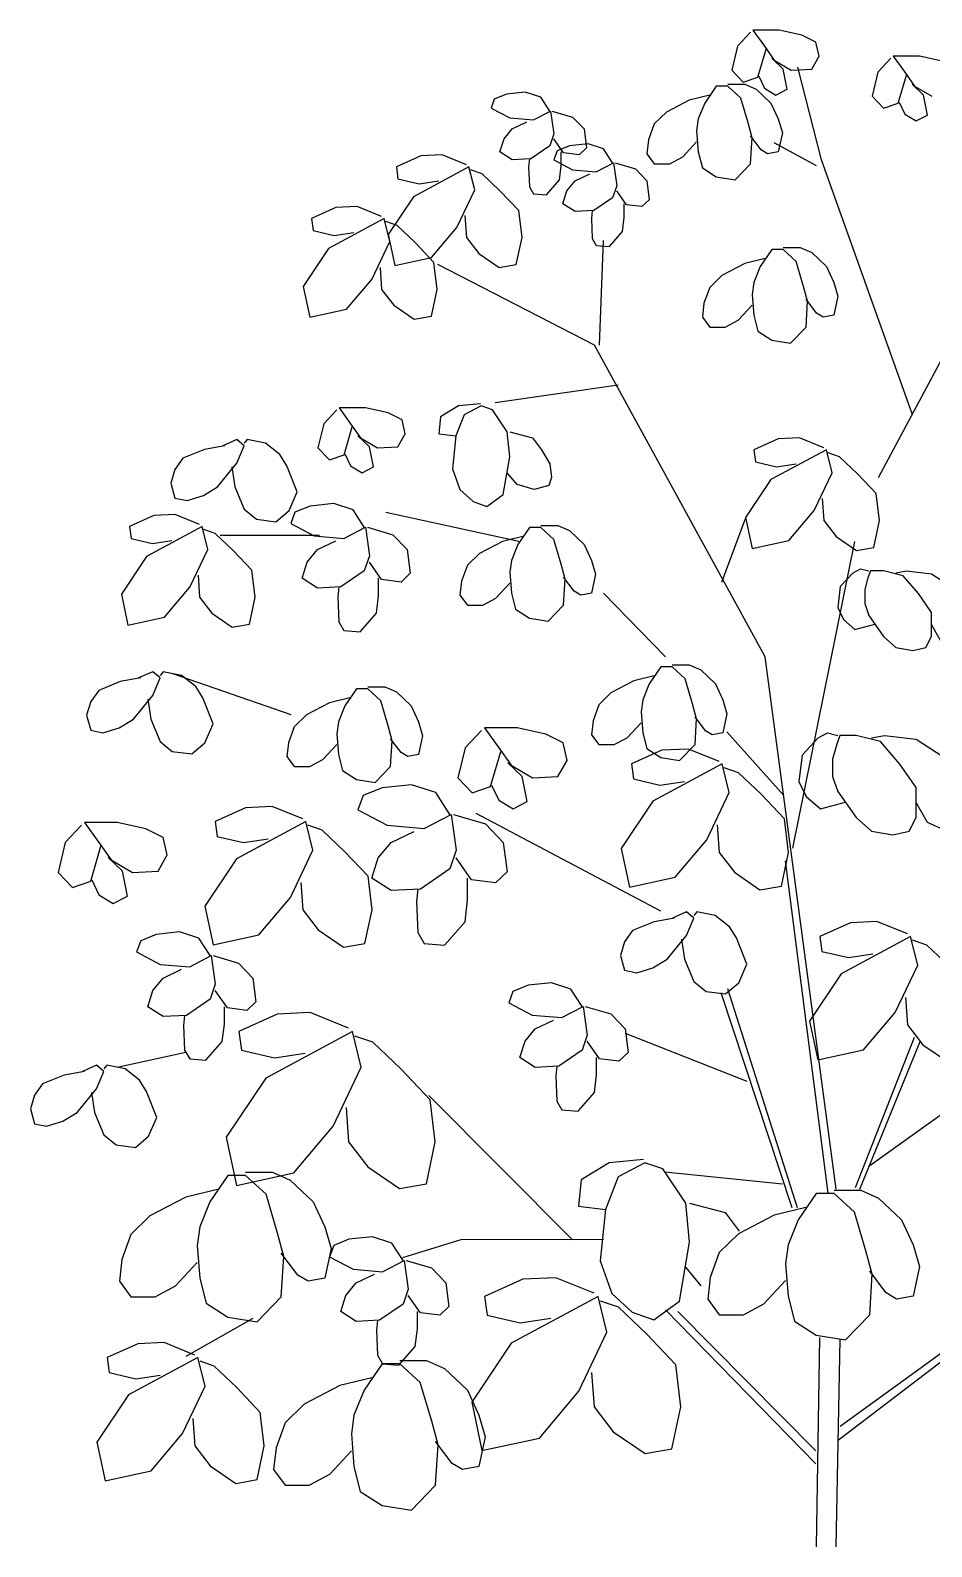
# Model space of a CAD drawing. Header units: millimetres. Extents: x -47 to 2833, y -462 to 688.
# Drawn here: x 355.754 to 357.684, y 128.257 to 131.504 of the extents above; entities that cross this region are included whole.
import ezdxf

# ---------------------------------------------------------------- set-up
doc = ezdxf.new("R2010")
doc.units = ezdxf.units.MM
doc.header["$LTSCALE"] = 0.1
doc.header["$MEASUREMENT"] = 0
doc.layers.add('TREE', color=92, linetype='Continuous')

# ---------------------------------------------------------------- blocks, each defined once
blk = doc.blocks.new('STREE11')
for p, q in [((-0.04929, 0.98422), (-0.05776, 0.97517)), ((-0.0477, 0.98551), (-0.04029, 0.97517)), ((-0.03076, 0.98551), (-0.0477, 0.98551)), ((-0.01594, 0.98228), (-0.03076, 0.98551)), ((-0.05776, 0.97517), (-0.06147, 0.95966)), ((-0.04029, 0.97517), (-0.03394, 0.96612)), ((-0.00694, 0.97776), (-0.01594, 0.98228)), ((-0.00482, 0.96871), (-0.00694, 0.97776)), ((-0.04453, 0.95513), (-0.03923, 0.97323)), ((-0.02812, 0.9603), (-0.03553, 0.96741)), ((-0.03394, 0.96612), (-0.02282, 0.95966)), ((-0.00959, 0.9603), (-0.00482, 0.96871)), ((0.04176, 0.96741), (0.03329, 0.95836)), ((0.04335, 0.96871), (0.05076, 0.95836)), ((0.06029, 0.96871), (0.04335, 0.96871)), ((0.07511, 0.96547), (0.06029, 0.96871)), ((-0.06147, 0.95966), (-0.05406, 0.9519)), ((-0.05406, 0.9519), (-0.04453, 0.95513)), ((-0.044, 0.95578), (-0.04029, 0.94802)), ((-0.02547, 0.94737), (-0.02812, 0.9603)), ((-0.02282, 0.95966), (-0.00959, 0.9603)), ((-0.00324, 0.90148), (-0.01859, 0.9616)), ((0.03329, 0.95836), (0.02958, 0.94285)), ((0.04652, 0.93832), (0.05182, 0.95642)), ((0.05076, 0.95836), (0.05711, 0.94931)), ((-0.1954, 0.94543), (-0.20757, 0.94414)), ((-0.18534, 0.9422), (-0.1954, 0.94543)), ((-0.07152, 0.94931), (-0.07894, 0.93832)), ((-0.06411, 0.94931), (-0.07152, 0.94931)), ((-0.06411, 0.95061), (-0.053, 0.95061)), ((-0.05564, 0.94156), (-0.06411, 0.94931)), ((-0.053, 0.95061), (-0.04559, 0.94737)), ((-0.04559, 0.94737), (-0.03606, 0.93832)), ((-0.04029, 0.94802), (-0.03288, 0.9435)), ((-0.03288, 0.9435), (-0.02547, 0.94737)), ((0.06294, 0.9435), (0.05552, 0.95061)), ((0.05711, 0.94931), (0.06823, 0.94285)), ((-0.21551, 0.94091), (-0.21763, 0.93509)), ((-0.21763, 0.93509), (-0.20545, 0.92863)), ((-0.20757, 0.94414), (-0.21551, 0.94091)), ((-0.17952, 0.93315), (-0.18534, 0.9422)), ((-0.08899, 0.94026), (-0.10382, 0.93251)), ((-0.07576, 0.9435), (-0.08899, 0.94026)), ((-0.07894, 0.93832), (-0.08317, 0.92798)), ((-0.05088, 0.9254), (-0.05564, 0.94156)), ((-0.03606, 0.93832), (-0.03129, 0.92798)), ((0.02958, 0.94285), (0.037, 0.93509)), ((0.037, 0.93509), (0.04652, 0.93832)), ((0.04705, 0.93897), (0.05076, 0.93121)), ((0.06558, 0.93057), (0.06294, 0.9435)), ((-0.20545, 0.92863), (-0.1901, 0.92733)), ((-0.20387, 0.92152), (-0.19434, 0.92604)), ((-0.1901, 0.92733), (-0.17899, 0.93315)), ((-0.17899, 0.93315), (-0.17687, 0.91828)), ((-0.17793, 0.93315), (-0.16469, 0.92927)), ((-0.16469, 0.92927), (-0.15728, 0.92152)), ((-0.10382, 0.93251), (-0.11176, 0.92475)), ((-0.08317, 0.92798), (-0.08423, 0.92022)), ((-0.04823, 0.9157), (-0.05088, 0.9254)), ((-0.03129, 0.92798), (-0.02865, 0.91893)), ((0.05076, 0.93121), (0.05817, 0.92669)), ((0.05817, 0.92669), (0.06558, 0.93057)), ((-0.21181, 0.90665), (-0.20916, 0.91505)), ((-0.20916, 0.91505), (-0.20387, 0.92152)), ((-0.17687, 0.91828), (-0.17952, 0.91053)), ((-0.17052, 0.906), (-0.17687, 0.91505)), ((-0.15728, 0.92152), (-0.15569, 0.90923)), ((-0.11176, 0.92475), (-0.11546, 0.91441)), ((-0.08423, 0.92022), (-0.08317, 0.90665)), ((-0.04241, 0.90794), (-0.04929, 0.91699)), ((-0.04929, 0.89889), (-0.04823, 0.9157)), ((-0.02865, 0.91893), (-0.03129, 0.90665)), ((-0.20387, 0.90148), (-0.21181, 0.90665)), ((-0.17952, 0.91053), (-0.19169, 0.90212)), ((-0.17475, 0.9073), (-0.17687, 0.90148)), ((-0.16681, 0.91053), (-0.17475, 0.9073)), ((-0.1721, 0.8976), (-0.1721, 0.90665)), ((-0.16046, 0.90471), (-0.17052, 0.906)), ((-0.15464, 0.91182), (-0.16681, 0.91053)), ((-0.15569, 0.90923), (-0.16046, 0.90471)), ((-0.14458, 0.90859), (-0.15464, 0.91182)), ((-0.13875, 0.89954), (-0.14458, 0.90859)), ((-0.11546, 0.91441), (-0.11652, 0.90536)), ((-0.11652, 0.90536), (-0.11176, 0.89889)), ((-0.09323, 0.90342), (-0.08423, 0.91311)), ((-0.08317, 0.90665), (-0.08052, 0.89631)), ((-0.03817, 0.90536), (-0.04241, 0.90794)), ((-0.03129, 0.90665), (-0.03817, 0.90536)), ((-0.00641, 0.8976), (-0.03394, 0.91247)), ((-0.26316, 0.90406), (-0.27904, 0.89695)), ((-0.27904, 0.89695), (-0.27798, 0.8892)), ((-0.23192, 0.89695), (-0.26792, 0.87756)), ((-0.24939, 0.90471), (-0.26316, 0.90406)), ((-0.23351, 0.89825), (-0.24939, 0.90471)), ((-0.22822, 0.88208), (-0.23192, 0.89695)), ((-0.19169, 0.90212), (-0.20387, 0.90148)), ((-0.19275, 0.90212), (-0.19328, 0.89695)), ((-0.19328, 0.89695), (-0.19275, 0.88402)), ((-0.17687, 0.90148), (-0.16469, 0.89501)), ((-0.17316, 0.88855), (-0.1721, 0.8976)), ((-0.14934, 0.89372), (-0.13823, 0.89954)), ((-0.13823, 0.89954), (-0.13611, 0.88467)), ((-0.13717, 0.89954), (-0.12393, 0.89566)), ((-0.12393, 0.89566), (-0.11652, 0.8879)), ((-0.11176, 0.89889), (-0.1017, 0.89889)), ((-0.1017, 0.89889), (-0.09323, 0.90342)), ((-0.08052, 0.89631), (-0.07152, 0.89049)), ((-0.05935, 0.88855), (-0.04929, 0.89889)), ((0.05552, 0.73664), (-0.00324, 0.90148)), ((-0.27798, 0.8892), (-0.26421, 0.88596)), ((-0.26421, 0.88596), (-0.25151, 0.8879)), ((-0.22345, 0.89243), (-0.23086, 0.89501)), ((-0.21181, 0.88144), (-0.22345, 0.89243)), ((-0.18163, 0.87885), (-0.17316, 0.88855)), ((-0.1684, 0.88144), (-0.16311, 0.8879)), ((-0.16469, 0.89501), (-0.14934, 0.89372)), ((-0.16311, 0.8879), (-0.15358, 0.89243)), ((-0.11652, 0.8879), (-0.11493, 0.87562)), ((-0.07152, 0.89049), (-0.05935, 0.88855)), ((-0.26792, 0.87756), (-0.28433, 0.85299)), ((-0.23986, 0.85752), (-0.22822, 0.88208)), ((-0.19963, 0.86851), (-0.21181, 0.88144)), ((-0.19275, 0.88402), (-0.1901, 0.8795)), ((-0.1901, 0.8795), (-0.18163, 0.87885)), ((-0.17105, 0.87303), (-0.1684, 0.88144)), ((-0.13875, 0.87691), (-0.15093, 0.86851)), ((-0.13611, 0.88467), (-0.13875, 0.87691)), ((-0.12976, 0.87239), (-0.13611, 0.88144)), ((-0.31821, 0.87045), (-0.33409, 0.86334)), ((-0.30445, 0.8711), (-0.31821, 0.87045)), ((-0.28857, 0.86463), (-0.30445, 0.8711)), ((-0.19751, 0.85106), (-0.19963, 0.86851)), ((-0.16311, 0.86786), (-0.17105, 0.87303)), ((-0.15093, 0.86851), (-0.16311, 0.86786)), ((-0.15199, 0.86851), (-0.15252, 0.86334)), ((-0.13134, 0.86398), (-0.13134, 0.87303)), ((-0.1197, 0.8711), (-0.12976, 0.87239)), ((-0.11493, 0.87562), (-0.1197, 0.8711)), ((-0.33409, 0.86334), (-0.33303, 0.85558)), ((-0.28698, 0.86334), (-0.32297, 0.84394)), ((-0.28327, 0.84847), (-0.28698, 0.86334)), ((-0.27851, 0.85881), (-0.28592, 0.8614)), ((-0.26686, 0.84782), (-0.27851, 0.85881)), ((-0.25627, 0.83813), (-0.23986, 0.85752)), ((-0.23457, 0.86528), (-0.23351, 0.85106)), ((-0.15252, 0.86334), (-0.15199, 0.85041)), ((-0.1324, 0.85493), (-0.13134, 0.86398)), ((-0.33303, 0.85558), (-0.31927, 0.85235)), ((-0.31927, 0.85235), (-0.30656, 0.85429)), ((-0.29492, 0.82391), (-0.28327, 0.84847)), ((-0.28433, 0.85299), (-0.2801, 0.83296)), ((-0.25469, 0.83489), (-0.26686, 0.84782)), ((-0.23351, 0.85106), (-0.22557, 0.84071)), ((-0.20122, 0.8336), (-0.19751, 0.85106)), ((-0.15199, 0.85041), (-0.14934, 0.84588)), ((-0.14722, 0.78124), (-0.14458, 0.84912)), ((-0.14087, 0.84524), (-0.1324, 0.85493)), ((-0.32297, 0.84394), (-0.33939, 0.81938)), ((-0.2801, 0.83296), (-0.25627, 0.83813)), ((-0.22557, 0.84071), (-0.21234, 0.83166)), ((-0.14934, 0.84588), (-0.14087, 0.84524)), ((-0.03976, 0.83748), (-0.053, 0.83425)), ((-0.03553, 0.8433), (-0.04294, 0.83231)), ((-0.02812, 0.8433), (-0.03553, 0.8433)), ((-0.02812, 0.84459), (-0.017, 0.84459)), ((-0.01965, 0.83554), (-0.02812, 0.8433)), ((-0.017, 0.84459), (-0.00959, 0.84136)), ((-0.00959, 0.84136), (-0.00006, 0.83231)), ((-0.28962, 0.83166), (-0.28857, 0.81744)), ((-0.25257, 0.81744), (-0.25469, 0.83489)), ((-0.1504, 0.78124), (-0.25204, 0.8336)), ((-0.21234, 0.83166), (-0.20122, 0.8336)), ((-0.06782, 0.82649), (-0.07576, 0.81873)), ((-0.053, 0.83425), (-0.06782, 0.82649)), ((-0.04294, 0.83231), (-0.04717, 0.82197)), ((-0.01488, 0.81938), (-0.01965, 0.83554)), ((-0.00006, 0.83231), (0.0047, 0.82197)), ((-0.33939, 0.81938), (-0.33515, 0.79934)), ((-0.31133, 0.80451), (-0.29492, 0.82391)), ((-0.28857, 0.81744), (-0.28063, 0.8071)), ((-0.25627, 0.79999), (-0.25257, 0.81744)), ((-0.07576, 0.81873), (-0.07947, 0.80839)), ((-0.04717, 0.82197), (-0.04823, 0.81421)), ((-0.01224, 0.80968), (-0.01488, 0.81938)), ((0.0047, 0.82197), (0.00735, 0.81292)), ((0.03382, 0.69527), (0.10158, 0.82261)), ((-0.28063, 0.8071), (-0.26739, 0.79805)), ((-0.07947, 0.80839), (-0.08052, 0.79934)), ((-0.05723, 0.7974), (-0.04823, 0.8071)), ((-0.04823, 0.81421), (-0.04717, 0.80063)), ((-0.00641, 0.80193), (-0.01329, 0.81098)), ((-0.01329, 0.79288), (-0.01224, 0.80968)), ((0.00735, 0.81292), (0.0047, 0.80063)), ((-0.33515, 0.79934), (-0.31133, 0.80451)), ((-0.26739, 0.79805), (-0.25627, 0.79999)), ((-0.08052, 0.79934), (-0.07576, 0.79288)), ((-0.0657, 0.79288), (-0.05723, 0.7974)), ((-0.04717, 0.80063), (-0.04453, 0.79029)), ((-0.00218, 0.79934), (-0.00641, 0.80193)), ((0.0047, 0.80063), (-0.00218, 0.79934)), ((-0.07576, 0.79288), (-0.0657, 0.79288)), ((-0.04453, 0.79029), (-0.03553, 0.78447)), ((-0.02335, 0.78253), (-0.01329, 0.79288)), ((-0.03976, 0.57891), (-0.1504, 0.78124)), ((-0.03553, 0.78447), (-0.02335, 0.78253)), ((-0.13505, 0.75538), (-0.21498, 0.74375)), ((-0.31768, 0.73922), (-0.32615, 0.73017)), ((-0.31609, 0.74052), (-0.30868, 0.73017)), ((-0.29915, 0.74052), (-0.31609, 0.74052)), ((-0.28433, 0.73728), (-0.29915, 0.74052)), ((-0.23881, 0.74181), (-0.25045, 0.7347)), ((-0.22451, 0.7431), (-0.23881, 0.74181)), ((-0.22398, 0.74181), (-0.2351, 0.73599)), ((-0.21657, 0.73922), (-0.22398, 0.74181)), ((-0.20704, 0.725), (-0.21657, 0.73922)), ((-0.32615, 0.73017), (-0.32986, 0.71466)), ((-0.31292, 0.71013), (-0.30762, 0.72823)), ((-0.30868, 0.73017), (-0.30233, 0.72112)), ((-0.27533, 0.73276), (-0.28433, 0.73728)), ((-0.27321, 0.72371), (-0.27533, 0.73276)), ((-0.25045, 0.7347), (-0.25151, 0.72371)), ((-0.2351, 0.73599), (-0.24039, 0.72242)), ((-0.3824, 0.71999), (-0.39166, 0.71595)), ((-0.37776, 0.71595), (-0.3824, 0.71999)), ((-0.37578, 0.71999), (-0.37776, 0.71757)), ((-0.36387, 0.71757), (-0.37578, 0.71999)), ((-0.29651, 0.7153), (-0.30392, 0.72242)), ((-0.30233, 0.72112), (-0.29121, 0.71466)), ((-0.27798, 0.7153), (-0.27321, 0.72371)), ((-0.25151, 0.72371), (-0.24039, 0.72242)), ((-0.24039, 0.72242), (-0.24251, 0.70108)), ((-0.20545, 0.70884), (-0.20704, 0.725)), ((-0.20545, 0.725), (-0.19063, 0.72112)), ((-0.19063, 0.72112), (-0.18481, 0.71337)), ((-0.03129, 0.72048), (-0.04717, 0.71337)), ((-0.01753, 0.72112), (-0.03129, 0.72048)), ((-0.00165, 0.71466), (-0.01753, 0.72112)), ((-0.40357, 0.71353), (-0.41747, 0.70787)), ((-0.39034, 0.71595), (-0.40357, 0.71353)), ((-0.3824, 0.70464), (-0.37776, 0.71595)), ((-0.3546, 0.71029), (-0.36387, 0.71757)), ((-0.34997, 0.70302), (-0.3546, 0.71029)), ((-0.32986, 0.71466), (-0.32245, 0.7069)), ((-0.32245, 0.7069), (-0.31292, 0.71013)), ((-0.31239, 0.71078), (-0.30868, 0.70302)), ((-0.29386, 0.70238), (-0.29651, 0.7153)), ((-0.29121, 0.71466), (-0.27798, 0.7153)), ((-0.20969, 0.68428), (-0.20545, 0.70884)), ((-0.18481, 0.71337), (-0.17952, 0.70432)), ((-0.04717, 0.71337), (-0.04611, 0.70561)), ((-0.00006, 0.71337), (-0.03606, 0.69397)), ((0.00365, 0.6985), (-0.00006, 0.71337)), ((0.00841, 0.70884), (0.001, 0.71143)), ((0.02006, 0.69785), (0.00841, 0.70884)), ((-0.42276, 0.7006), (-0.42541, 0.69171)), ((-0.41747, 0.70787), (-0.42276, 0.7006)), ((-0.39497, 0.68929), (-0.3824, 0.70464)), ((-0.38571, 0.70221), (-0.38372, 0.68929)), ((-0.34336, 0.68605), (-0.34997, 0.70302)), ((-0.30868, 0.70302), (-0.30127, 0.6985)), ((-0.30127, 0.6985), (-0.29386, 0.70238)), ((-0.24251, 0.70108), (-0.23775, 0.68751)), ((-0.17952, 0.70432), (-0.17846, 0.69527)), ((-0.04611, 0.70561), (-0.03235, 0.70238)), ((-0.03235, 0.70238), (-0.01965, 0.70432)), ((-0.42541, 0.69171), (-0.42276, 0.68201)), ((-0.40423, 0.68363), (-0.39497, 0.68929)), ((-0.38372, 0.68929), (-0.37776, 0.67474)), ((-0.20069, 0.69074), (-0.20704, 0.6985)), ((-0.18957, 0.68751), (-0.20069, 0.69074)), ((-0.18005, 0.69009), (-0.18957, 0.68751)), ((-0.17846, 0.69527), (-0.18005, 0.69009)), ((-0.03606, 0.69397), (-0.05247, 0.66941)), ((-0.008, 0.67393), (0.00365, 0.6985)), ((0.03223, 0.68492), (0.02006, 0.69785)), ((-0.42276, 0.68201), (-0.41482, 0.6804)), ((-0.41482, 0.6804), (-0.40423, 0.68363)), ((-0.34865, 0.67393), (-0.34336, 0.68605)), ((-0.23775, 0.68751), (-0.22928, 0.67975)), ((-0.22928, 0.67975), (-0.22028, 0.67652)), ((-0.22028, 0.67652), (-0.20969, 0.68428)), ((-0.00271, 0.68169), (-0.00165, 0.66747)), ((0.03435, 0.66747), (0.03223, 0.68492)), ((-0.43626, 0.6707), (-0.45214, 0.66359)), ((-0.4225, 0.67135), (-0.43626, 0.6707)), ((-0.40662, 0.66488), (-0.4225, 0.67135)), ((-0.37776, 0.67474), (-0.36982, 0.66828)), ((-0.35725, 0.66666), (-0.34865, 0.67393)), ((-0.34481, 0.6728), (-0.34746, 0.66553)), ((-0.33489, 0.67684), (-0.34481, 0.6728)), ((-0.31967, 0.67846), (-0.33489, 0.67684)), ((-0.30709, 0.67442), (-0.31967, 0.67846)), ((-0.29981, 0.66311), (-0.30709, 0.67442)), ((-0.19963, 0.65389), (-0.28592, 0.67264)), ((-0.05247, 0.66941), (-0.04823, 0.64937)), ((-0.02441, 0.65454), (-0.008, 0.67393)), ((-0.45214, 0.66359), (-0.45108, 0.65583)), ((-0.40503, 0.66359), (-0.44102, 0.6442)), ((-0.40132, 0.64872), (-0.40503, 0.66359)), ((-0.39656, 0.65907), (-0.40397, 0.66165)), ((-0.36982, 0.66828), (-0.35725, 0.66666)), ((-0.34746, 0.66553), (-0.33224, 0.65745)), ((-0.31305, 0.65583), (-0.29915, 0.66311)), ((-0.29915, 0.66311), (-0.29651, 0.64452)), ((-0.29783, 0.66311), (-0.28129, 0.65826)), ((-0.19275, 0.66294), (-0.20016, 0.65195)), ((-0.18534, 0.66294), (-0.19275, 0.66294)), ((-0.18534, 0.66424), (-0.17422, 0.66424)), ((-0.17687, 0.65519), (-0.18534, 0.66294)), ((-0.17422, 0.66424), (-0.16681, 0.661)), ((-0.16681, 0.661), (-0.15728, 0.65195)), ((-0.06782, 0.62739), (-0.05247, 0.66876)), ((-0.00165, 0.66747), (0.00629, 0.65713)), ((0.03064, 0.65001), (0.03435, 0.66747)), ((-0.45108, 0.65583), (-0.43732, 0.6526)), ((-0.43732, 0.6526), (-0.42461, 0.65454)), ((-0.38491, 0.64808), (-0.39656, 0.65907)), ((-0.3288, 0.65777), (-0.39338, 0.65777)), ((-0.33224, 0.65745), (-0.31305, 0.65583)), ((-0.33025, 0.64856), (-0.31834, 0.65422)), ((-0.28129, 0.65826), (-0.27202, 0.64856)), ((-0.21022, 0.65389), (-0.22504, 0.64614)), ((-0.19698, 0.65713), (-0.21022, 0.65389)), ((-0.20016, 0.65195), (-0.2044, 0.64161)), ((-0.1721, 0.63903), (-0.17687, 0.65519)), ((-0.15728, 0.65195), (-0.15252, 0.64161)), ((-0.04823, 0.64937), (-0.02441, 0.65454)), ((-0.02176, 0.45479), (0.01847, 0.65389)), ((0.00629, 0.65713), (0.01953, 0.64808)), ((0.01953, 0.64808), (0.03064, 0.65001)), ((-0.44102, 0.6442), (-0.45743, 0.61963)), ((-0.41297, 0.62416), (-0.40132, 0.64872)), ((-0.37274, 0.63515), (-0.38491, 0.64808)), ((-0.34018, 0.62998), (-0.33687, 0.64048)), ((-0.33687, 0.64048), (-0.33025, 0.64856)), ((-0.29651, 0.64452), (-0.29981, 0.63482)), ((-0.28857, 0.62917), (-0.29651, 0.64048)), ((-0.27202, 0.64856), (-0.27004, 0.63321)), ((-0.22504, 0.64614), (-0.23298, 0.63838)), ((-0.2044, 0.64161), (-0.20545, 0.63385)), ((-0.15252, 0.64161), (-0.14987, 0.63256)), ((-0.40767, 0.63191), (-0.40662, 0.61769)), ((-0.37062, 0.61769), (-0.37274, 0.63515)), ((-0.33025, 0.62351), (-0.34018, 0.62998)), ((-0.29981, 0.63482), (-0.31503, 0.62432)), ((-0.29055, 0.61866), (-0.29055, 0.62998)), ((-0.27004, 0.63321), (-0.27599, 0.62755)), ((-0.23298, 0.63838), (-0.23669, 0.62804)), ((-0.20545, 0.63385), (-0.2044, 0.62028)), ((-0.16946, 0.62933), (-0.1721, 0.63903)), ((-0.16363, 0.62157), (-0.17052, 0.63062)), ((-0.14987, 0.63256), (-0.15252, 0.62028)), ((0.01739, 0.63359), (0.00892, 0.62454)), ((0.01739, 0.63359), (0.02215, 0.63617)), ((0.02215, 0.63617), (0.02744, 0.63488)), ((0.02691, 0.63036), (0.0248, 0.6226)), ((0.0285, 0.63488), (0.02691, 0.63036)), ((0.03697, 0.63488), (0.0285, 0.63488)), ((0.04968, 0.63165), (0.03697, 0.63488)), ((0.04491, 0.63359), (0.05179, 0.63488)), ((0.05973, 0.62001), (0.04968, 0.63165)), ((0.05179, 0.63488), (0.0682, 0.63294)), ((0.0682, 0.63294), (0.08197, 0.62389)), ((-0.42938, 0.60476), (-0.41297, 0.62416)), ((-0.31503, 0.62432), (-0.33025, 0.62351)), ((-0.31636, 0.62432), (-0.31702, 0.61785)), ((-0.27599, 0.62755), (-0.28857, 0.62917)), ((-0.23669, 0.62804), (-0.23775, 0.61899)), ((-0.21445, 0.61705), (-0.20545, 0.62674)), ((-0.2044, 0.62028), (-0.20175, 0.60994)), ((-0.17052, 0.61252), (-0.16946, 0.62933)), ((-0.1594, 0.61899), (-0.16363, 0.62157)), ((-0.15252, 0.62028), (-0.1594, 0.61899)), ((-0.10435, 0.57891), (-0.14458, 0.62028)), ((0.00892, 0.62454), (0.00733, 0.61096)), ((0.0248, 0.6226), (0.0248, 0.61355)), ((0.0682, 0.60773), (0.05973, 0.62001)), ((-0.45743, 0.61963), (-0.4532, 0.59959)), ((-0.40662, 0.61769), (-0.39867, 0.60735)), ((-0.37432, 0.60024), (-0.37062, 0.61769)), ((-0.31702, 0.61785), (-0.31636, 0.60169)), ((-0.29187, 0.60735), (-0.29055, 0.61866)), ((-0.23775, 0.61899), (-0.23298, 0.61252)), ((-0.23298, 0.61252), (-0.22292, 0.61252)), ((-0.22292, 0.61252), (-0.21445, 0.61705)), ((-0.18057, 0.60218), (-0.17052, 0.61252)), ((0.00733, 0.61096), (0.01103, 0.60321)), ((0.0248, 0.61355), (0.02744, 0.60579)), ((-0.4532, 0.59959), (-0.42938, 0.60476)), ((-0.39867, 0.60735), (-0.38544, 0.5983)), ((-0.38544, 0.5983), (-0.37432, 0.60024)), ((-0.31636, 0.60169), (-0.31305, 0.59604)), ((-0.30246, 0.59523), (-0.29187, 0.60735)), ((-0.20175, 0.60994), (-0.19275, 0.60412)), ((-0.19275, 0.60412), (-0.18057, 0.60218)), ((0.01103, 0.60321), (0.01844, 0.59674)), ((0.02744, 0.60579), (0.03697, 0.59222)), ((0.0682, 0.59222), (0.0682, 0.60773)), ((-0.31305, 0.59604), (-0.30246, 0.59523)), ((0.01844, 0.59674), (0.03141, 0.60014)), ((0.03697, 0.59222), (0.04491, 0.58511)), ((0.0645, 0.58511), (0.0682, 0.59222)), ((0.07403, 0.58963), (0.0682, 0.59997)), ((0.04491, 0.58511), (0.05603, 0.58317)), ((0.05603, 0.58317), (0.0645, 0.58511)), ((-0.10752, 0.57244), (-0.11493, 0.56145)), ((-0.10011, 0.57244), (-0.10752, 0.57244)), ((-0.10011, 0.57374), (-0.08899, 0.57374)), ((-0.09164, 0.56469), (-0.10011, 0.57244)), ((-0.08899, 0.57374), (-0.08158, 0.5705)), ((0.00629, 0.23371), (-0.03976, 0.57891)), ((-0.4581, 0.56291), (-0.47199, 0.55725)), ((-0.44486, 0.56533), (-0.4581, 0.56291)), ((-0.43692, 0.56937), (-0.44619, 0.56533)), ((-0.43229, 0.56533), (-0.43692, 0.56937)), ((-0.43692, 0.55402), (-0.43229, 0.56533)), ((-0.4303, 0.56937), (-0.43229, 0.56695)), ((-0.41839, 0.56695), (-0.4303, 0.56937)), ((-0.34733, 0.54141), (-0.42408, 0.56792)), ((-0.40913, 0.55968), (-0.41839, 0.56695)), ((-0.12499, 0.56339), (-0.13981, 0.55564)), ((-0.11176, 0.56663), (-0.12499, 0.56339)), ((-0.11493, 0.56145), (-0.11917, 0.55111)), ((-0.08688, 0.54852), (-0.09164, 0.56469)), ((-0.08158, 0.5705), (-0.07205, 0.56145)), ((-0.07205, 0.56145), (-0.06729, 0.55111)), ((-0.47199, 0.55725), (-0.47729, 0.54998)), ((-0.44949, 0.53867), (-0.43692, 0.55402)), ((-0.44023, 0.5516), (-0.43824, 0.53867)), ((-0.4045, 0.5524), (-0.40913, 0.55968)), ((-0.39788, 0.53543), (-0.4045, 0.5524)), ((-0.30921, 0.5524), (-0.32245, 0.54917)), ((-0.30498, 0.55822), (-0.31239, 0.54723)), ((-0.29757, 0.55822), (-0.30498, 0.55822)), ((-0.29757, 0.55951), (-0.28645, 0.55951)), ((-0.2891, 0.55046), (-0.29757, 0.55822)), ((-0.28645, 0.55951), (-0.27904, 0.55628)), ((-0.27904, 0.55628), (-0.26951, 0.54723)), ((-0.13981, 0.55564), (-0.14775, 0.54788)), ((-0.11917, 0.55111), (-0.12023, 0.54335)), ((-0.06729, 0.55111), (-0.06464, 0.54206)), ((-0.47729, 0.54998), (-0.47993, 0.54109)), ((-0.33727, 0.54141), (-0.34521, 0.53366)), ((-0.32245, 0.54917), (-0.33727, 0.54141)), ((-0.31239, 0.54723), (-0.31662, 0.53689)), ((-0.28433, 0.5343), (-0.2891, 0.55046)), ((-0.26951, 0.54723), (-0.26474, 0.53689)), ((-0.14775, 0.54788), (-0.15146, 0.53754)), ((-0.12023, 0.54335), (-0.11917, 0.52978)), ((-0.08423, 0.53883), (-0.08688, 0.54852)), ((-0.06464, 0.54206), (-0.06729, 0.52978)), ((-0.47993, 0.54109), (-0.47729, 0.53139)), ((-0.47729, 0.53139), (-0.46935, 0.52978)), ((-0.46935, 0.52978), (-0.45876, 0.53301)), ((-0.45876, 0.53301), (-0.44949, 0.53867)), ((-0.43824, 0.53867), (-0.43229, 0.52412)), ((-0.40317, 0.52331), (-0.39788, 0.53543)), ((-0.34521, 0.53366), (-0.34891, 0.52331)), ((-0.31662, 0.53689), (-0.31768, 0.52913)), ((-0.28168, 0.52461), (-0.28433, 0.5343)), ((-0.26474, 0.53689), (-0.2621, 0.52784)), ((-0.20069, 0.53285), (-0.22187, 0.53285)), ((-0.22187, 0.53285), (-0.2126, 0.51992)), ((-0.18216, 0.52881), (-0.20069, 0.53285)), ((-0.15146, 0.53754), (-0.15252, 0.52849)), ((-0.12923, 0.52655), (-0.12023, 0.53624)), ((-0.07841, 0.53107), (-0.08529, 0.54012)), ((-0.08529, 0.52202), (-0.08423, 0.53883)), ((-0.43229, 0.52412), (-0.42435, 0.51766)), ((-0.41178, 0.51604), (-0.40317, 0.52331)), ((-0.34891, 0.52331), (-0.34997, 0.51426)), ((-0.32668, 0.51232), (-0.31768, 0.52202)), ((-0.31768, 0.52913), (-0.31662, 0.51556)), ((-0.27586, 0.51685), (-0.28274, 0.5259)), ((-0.28274, 0.5078), (-0.28168, 0.52461)), ((-0.2621, 0.52784), (-0.26474, 0.51556)), ((-0.22385, 0.53123), (-0.23444, 0.51992)), ((-0.17091, 0.52315), (-0.18216, 0.52881)), ((-0.16827, 0.51184), (-0.17091, 0.52315)), ((-0.15252, 0.52849), (-0.14775, 0.52202)), ((-0.14775, 0.52202), (-0.1377, 0.52202)), ((-0.1377, 0.52202), (-0.12923, 0.52655)), ((-0.11917, 0.52978), (-0.11652, 0.51944)), ((-0.09535, 0.51168), (-0.08529, 0.52202)), ((-0.07417, 0.52849), (-0.07841, 0.53107)), ((-0.06729, 0.52978), (-0.07417, 0.52849)), ((-0.02759, 0.48905), (-0.06464, 0.53042)), ((-0.0053, 0.52644), (-0.01589, 0.51513)), ((-0.0053, 0.52644), (0.00065, 0.52967)), ((0.00065, 0.52967), (0.00727, 0.52805)), ((0.00661, 0.5224), (0.00396, 0.5127)), ((0.0086, 0.52805), (0.00661, 0.5224)), ((0.01918, 0.52805), (0.0086, 0.52805)), ((0.03506, 0.52401), (0.01918, 0.52805)), ((0.02911, 0.52644), (0.03771, 0.52805)), ((0.04764, 0.50947), (0.03506, 0.52401)), ((0.03771, 0.52805), (0.05822, 0.52563)), ((0.05822, 0.52563), (0.07543, 0.51432)), ((-0.42435, 0.51766), (-0.41178, 0.51604)), ((-0.34997, 0.51426), (-0.34521, 0.5078)), ((-0.33515, 0.5078), (-0.32668, 0.51232)), ((-0.31662, 0.51556), (-0.31398, 0.50521)), ((-0.27163, 0.51426), (-0.27586, 0.51685)), ((-0.26474, 0.51556), (-0.27163, 0.51426)), ((-0.23444, 0.51992), (-0.23907, 0.50053)), ((-0.2179, 0.49487), (-0.21128, 0.5175)), ((-0.2126, 0.51992), (-0.20466, 0.50861)), ((-0.17422, 0.50134), (-0.16827, 0.51184)), ((-0.10672, 0.51839), (-0.12657, 0.5095)), ((-0.11652, 0.51944), (-0.10752, 0.51362)), ((-0.10752, 0.51362), (-0.09535, 0.51168)), ((-0.08951, 0.51919), (-0.10672, 0.51839)), ((-0.06966, 0.51111), (-0.08951, 0.51919)), ((-0.01589, 0.51513), (-0.01787, 0.49816)), ((0.00396, 0.5127), (0.00396, 0.50139)), ((-0.34521, 0.5078), (-0.33515, 0.5078)), ((-0.31398, 0.50521), (-0.30498, 0.4994)), ((-0.2928, 0.49746), (-0.28274, 0.5078)), ((-0.19738, 0.50134), (-0.20665, 0.51022)), ((-0.20466, 0.50861), (-0.19076, 0.50053)), ((-0.12657, 0.5095), (-0.12525, 0.4998)), ((-0.06768, 0.5095), (-0.11267, 0.48526)), ((-0.06305, 0.49091), (-0.06768, 0.5095)), ((-0.05709, 0.50384), (-0.06635, 0.50707)), ((-0.04253, 0.49011), (-0.05709, 0.50384)), ((0.05822, 0.49412), (0.04764, 0.50947)), ((-0.30498, 0.4994), (-0.2928, 0.49746)), ((-0.28823, 0.49398), (-0.30064, 0.48893)), ((-0.26921, 0.496), (-0.28823, 0.49398)), ((-0.2535, 0.49095), (-0.26921, 0.496)), ((-0.23907, 0.50053), (-0.22981, 0.49083)), ((-0.22981, 0.49083), (-0.2179, 0.49487)), ((-0.21723, 0.49568), (-0.2126, 0.48598)), ((-0.19407, 0.48517), (-0.19738, 0.50134)), ((-0.19076, 0.50053), (-0.17422, 0.50134)), ((-0.12525, 0.4998), (-0.10804, 0.49576)), ((-0.10804, 0.49576), (-0.09216, 0.49819)), ((-0.01787, 0.49816), (-0.01324, 0.48846)), ((0.00396, 0.50139), (0.00727, 0.49169)), ((0.05822, 0.47472), (0.05822, 0.49412)), ((-0.30064, 0.48893), (-0.30395, 0.47984)), ((-0.2444, 0.47681), (-0.2535, 0.49095)), ((-0.2126, 0.48598), (-0.20334, 0.48033)), ((-0.20334, 0.48033), (-0.19407, 0.48517)), ((-0.11267, 0.48526), (-0.13319, 0.45455)), ((-0.0776, 0.46021), (-0.06305, 0.49091)), ((-0.02731, 0.47394), (-0.04253, 0.49011)), ((-0.01324, 0.48846), (-0.00398, 0.48038)), ((-0.00398, 0.48038), (0.01223, 0.48462)), ((0.00727, 0.49169), (0.01918, 0.47472)), ((0.0655, 0.47149), (0.05822, 0.48442)), ((-0.37679, 0.48107), (-0.39664, 0.47219)), ((-0.35958, 0.48188), (-0.37679, 0.48107)), ((-0.33973, 0.4738), (-0.35958, 0.48188)), ((-0.30395, 0.47984), (-0.28493, 0.46974)), ((-0.26094, 0.46772), (-0.24357, 0.47681)), ((-0.24357, 0.47681), (-0.24026, 0.45358)), ((-0.24192, 0.47681), (-0.22124, 0.47075)), ((-0.10752, 0.41407), (-0.22716, 0.47742)), ((-0.02467, 0.45213), (-0.02731, 0.47394)), ((0.01918, 0.47472), (0.02911, 0.46584)), ((0.05359, 0.46584), (0.05822, 0.47472)), ((-0.48324, 0.46982), (-0.49383, 0.45851)), ((-0.46008, 0.47144), (-0.48126, 0.47144)), ((-0.48126, 0.47144), (-0.47199, 0.45851)), ((-0.44155, 0.4674), (-0.46008, 0.47144)), ((-0.4303, 0.46174), (-0.44155, 0.4674)), ((-0.39664, 0.47219), (-0.39531, 0.46249)), ((-0.39531, 0.46249), (-0.37811, 0.45845)), ((-0.33774, 0.47219), (-0.38274, 0.44795)), ((-0.33311, 0.4536), (-0.33774, 0.47219)), ((-0.32716, 0.46653), (-0.33642, 0.46976)), ((-0.3126, 0.45279), (-0.32716, 0.46653)), ((-0.28493, 0.46974), (-0.26094, 0.46772)), ((-0.28245, 0.45863), (-0.26756, 0.4657)), ((-0.22124, 0.47075), (-0.20966, 0.45863)), ((-0.07099, 0.4699), (-0.06966, 0.45213)), ((0.02911, 0.46584), (0.043, 0.46341)), ((0.043, 0.46341), (0.05359, 0.46584)), ((0.07808, 0.46584), (0.0655, 0.47149)), ((-0.49383, 0.45851), (-0.49846, 0.43912)), ((-0.47729, 0.43346), (-0.47067, 0.45609)), ((-0.47199, 0.45851), (-0.46405, 0.4472)), ((-0.42766, 0.45043), (-0.4303, 0.46174)), ((-0.37811, 0.45845), (-0.36223, 0.46087)), ((-0.34767, 0.4229), (-0.33311, 0.4536)), ((-0.29738, 0.43663), (-0.3126, 0.45279)), ((-0.29072, 0.44853), (-0.28245, 0.45863)), ((-0.24026, 0.45358), (-0.2444, 0.44146)), ((-0.20966, 0.45863), (-0.20718, 0.43944)), ((-0.13319, 0.45455), (-0.12789, 0.4295)), ((-0.09812, 0.43597), (-0.0776, 0.46021)), ((-0.45677, 0.43992), (-0.46604, 0.44881)), ((-0.46405, 0.4472), (-0.45016, 0.43912)), ((-0.43361, 0.43992), (-0.42766, 0.45043)), ((-0.38274, 0.44795), (-0.40325, 0.41724)), ((-0.29485, 0.4354), (-0.29072, 0.44853)), ((-0.23034, 0.43439), (-0.24026, 0.44853)), ((-0.06966, 0.45213), (-0.05974, 0.4392)), ((-0.0293, 0.43031), (-0.02467, 0.45213)), ((0.00099, 0.23109), (-0.02661, 0.44654)), ((-0.49846, 0.43912), (-0.4892, 0.42942)), ((-0.4892, 0.42942), (-0.47729, 0.43346)), ((-0.47662, 0.43427), (-0.47199, 0.42457)), ((-0.45346, 0.42376), (-0.45677, 0.43992)), ((-0.45016, 0.43912), (-0.43361, 0.43992)), ((-0.29473, 0.41482), (-0.29738, 0.43663)), ((-0.28245, 0.42732), (-0.29485, 0.4354)), ((-0.2444, 0.44146), (-0.26342, 0.42833)), ((-0.23282, 0.42126), (-0.23282, 0.4354)), ((-0.21462, 0.43237), (-0.23034, 0.43439)), ((-0.20718, 0.43944), (-0.21462, 0.43237)), ((-0.12789, 0.4295), (-0.09812, 0.43597)), ((-0.05974, 0.4392), (-0.04319, 0.42789)), ((-0.47199, 0.42457), (-0.46273, 0.41892)), ((-0.46273, 0.41892), (-0.45346, 0.42376)), ((-0.34105, 0.43259), (-0.33973, 0.41482)), ((-0.26342, 0.42833), (-0.28245, 0.42732)), ((-0.26508, 0.42833), (-0.2659, 0.42025)), ((-0.04319, 0.42789), (-0.0293, 0.43031)), ((-0.40325, 0.41724), (-0.39796, 0.39219)), ((-0.36818, 0.39865), (-0.34767, 0.4229)), ((-0.33973, 0.41482), (-0.3298, 0.40189)), ((-0.29937, 0.393), (-0.29473, 0.41482)), ((-0.2659, 0.42025), (-0.26508, 0.40005)), ((-0.23447, 0.40712), (-0.23282, 0.42126)), ((-0.09071, 0.41358), (-0.09998, 0.40954)), ((-0.08608, 0.40954), (-0.09071, 0.41358)), ((-0.0841, 0.41358), (-0.08608, 0.41116)), ((-0.07219, 0.41116), (-0.0841, 0.41358)), ((-0.24771, 0.39197), (-0.23447, 0.40712)), ((-0.11189, 0.40712), (-0.12578, 0.40146)), ((-0.09865, 0.40954), (-0.11189, 0.40712)), ((-0.09071, 0.39823), (-0.08608, 0.40954)), ((-0.06292, 0.40389), (-0.07219, 0.41116)), ((-0.05829, 0.39661), (-0.06292, 0.40389)), ((0.0155, 0.40645), (-0.00435, 0.39756)), ((0.03271, 0.40726), (0.0155, 0.40645)), ((0.05256, 0.39918), (0.03271, 0.40726)), ((-0.44486, 0.39484), (-0.44751, 0.38756)), ((-0.43494, 0.39888), (-0.44486, 0.39484)), ((-0.41972, 0.40049), (-0.43494, 0.39888)), ((-0.40714, 0.39645), (-0.41972, 0.40049)), ((-0.39987, 0.38514), (-0.40714, 0.39645)), ((-0.39796, 0.39219), (-0.36818, 0.39865)), ((-0.3298, 0.40189), (-0.31326, 0.39057)), ((-0.26508, 0.40005), (-0.26094, 0.39298)), ((-0.13108, 0.39419), (-0.13373, 0.3853)), ((-0.12578, 0.40146), (-0.13108, 0.39419)), ((-0.10329, 0.38288), (-0.09071, 0.39823)), ((-0.09402, 0.39581), (-0.09204, 0.38288)), ((-0.05167, 0.37964), (-0.05829, 0.39661)), ((-0.00435, 0.39756), (-0.00303, 0.38787)), ((0.05454, 0.39756), (0.00955, 0.37332)), ((0.05917, 0.37898), (0.05454, 0.39756)), ((0.06513, 0.39191), (0.05587, 0.39514)), ((-0.44751, 0.38756), (-0.43229, 0.37948)), ((-0.4131, 0.37787), (-0.3992, 0.38514)), ((-0.3992, 0.38514), (-0.39656, 0.36655)), ((-0.39788, 0.38514), (-0.38134, 0.38029)), ((-0.31326, 0.39057), (-0.29937, 0.393)), ((-0.26094, 0.39298), (-0.24771, 0.39197)), ((-0.13373, 0.3853), (-0.13108, 0.3756)), ((-0.00303, 0.38787), (0.01418, 0.38383)), ((0.01418, 0.38383), (0.03006, 0.38625)), ((0.07969, 0.37817), (0.06513, 0.39191)), ((-0.43229, 0.37948), (-0.4131, 0.37787)), ((-0.4303, 0.37059), (-0.41839, 0.37625)), ((-0.38134, 0.38029), (-0.37207, 0.37059)), ((-0.13108, 0.3756), (-0.12314, 0.37399)), ((-0.12314, 0.37399), (-0.11255, 0.37722)), ((-0.11255, 0.37722), (-0.10329, 0.38288)), ((-0.09204, 0.38288), (-0.08608, 0.36833)), ((-0.05697, 0.36752), (-0.05167, 0.37964)), ((0.04462, 0.34827), (0.05917, 0.37898)), ((-0.43692, 0.36251), (-0.4303, 0.37059)), ((-0.39656, 0.36655), (-0.39987, 0.35686)), ((-0.37207, 0.37059), (-0.37009, 0.35524)), ((-0.19354, 0.36591), (-0.20347, 0.36187)), ((-0.17832, 0.36752), (-0.19354, 0.36591)), ((-0.16575, 0.36348), (-0.17832, 0.36752)), ((-0.08608, 0.36833), (-0.07814, 0.36187)), ((-0.06557, 0.36025), (-0.05697, 0.36752)), ((0.00955, 0.37332), (-0.01097, 0.34262)), ((-0.44023, 0.35201), (-0.43692, 0.36251)), ((-0.39987, 0.35686), (-0.41509, 0.34635)), ((-0.38862, 0.3512), (-0.39656, 0.36251)), ((-0.37009, 0.35524), (-0.37604, 0.34959)), ((-0.20347, 0.36187), (-0.20612, 0.3546)), ((-0.20612, 0.3546), (-0.1909, 0.34651)), ((-0.15847, 0.35217), (-0.16575, 0.36348)), ((-0.07814, 0.36187), (-0.06557, 0.36025)), ((-0.02229, 0.22143), (-0.06835, 0.36106)), ((-0.01873, 0.22146), (-0.06407, 0.36349)), ((0.05123, 0.35797), (0.05256, 0.34019)), ((-0.4303, 0.34555), (-0.44023, 0.35201)), ((-0.41509, 0.34635), (-0.4303, 0.34555)), ((-0.41641, 0.34635), (-0.41707, 0.33989)), ((-0.3906, 0.3407), (-0.3906, 0.35201)), ((-0.37604, 0.34959), (-0.38862, 0.3512)), ((-0.35636, 0.34712), (-0.38117, 0.33601)), ((-0.33485, 0.34813), (-0.35636, 0.34712)), ((-0.31004, 0.33803), (-0.33485, 0.34813)), ((-0.1909, 0.34651), (-0.17171, 0.3449)), ((-0.17171, 0.3449), (-0.15781, 0.35217)), ((-0.15781, 0.35217), (-0.15516, 0.33359)), ((-0.15649, 0.35217), (-0.13995, 0.34732)), ((-0.13995, 0.34732), (-0.13068, 0.33763)), ((0.0241, 0.32403), (0.04462, 0.34827)), ((-0.41707, 0.33989), (-0.41641, 0.32373)), ((-0.39193, 0.32938), (-0.3906, 0.3407)), ((-0.38117, 0.33601), (-0.37952, 0.32389)), ((-0.30756, 0.33601), (-0.3638, 0.30571)), ((-0.30177, 0.31278), (-0.30756, 0.33601)), ((-0.19553, 0.32955), (-0.18891, 0.33763)), ((-0.18891, 0.33763), (-0.177, 0.34328)), ((-0.13068, 0.33763), (-0.1287, 0.32227)), ((-0.05141, 0.30353), (-0.13028, 0.33456)), ((-0.01097, 0.34262), (-0.00567, 0.31757)), ((0.05256, 0.34019), (0.06248, 0.32726)), ((-0.40251, 0.31726), (-0.39193, 0.32938)), ((-0.29432, 0.32894), (-0.3059, 0.33298)), ((-0.27613, 0.31177), (-0.29432, 0.32894)), ((-0.19884, 0.31904), (-0.19553, 0.32955)), ((-0.15516, 0.33359), (-0.15847, 0.32389)), ((-0.14722, 0.31823), (-0.15516, 0.32955)), ((0.01873, 0.2347), (0.05717, 0.3322)), ((0.02164, 0.23371), (0.06075, 0.32952)), ((0.06248, 0.32726), (0.07903, 0.31595)), ((-0.41561, 0.32227), (-0.46008, 0.31258)), ((-0.41641, 0.32373), (-0.4131, 0.31807)), ((-0.4131, 0.31807), (-0.40251, 0.31726)), ((-0.37952, 0.32389), (-0.35801, 0.31884)), ((-0.35801, 0.31884), (-0.33816, 0.32187)), ((-0.18891, 0.31258), (-0.19884, 0.31904)), ((-0.15847, 0.32389), (-0.17369, 0.31338)), ((-0.14921, 0.30773), (-0.14921, 0.31904)), ((-0.13465, 0.31662), (-0.14722, 0.31823)), ((-0.1287, 0.32227), (-0.13465, 0.31662)), ((-0.00567, 0.31757), (0.0241, 0.32403)), ((-0.49462, 0.30757), (-0.50852, 0.30191)), ((-0.48139, 0.30999), (-0.49462, 0.30757)), ((-0.47345, 0.31403), (-0.48271, 0.30999)), ((-0.46882, 0.30999), (-0.47345, 0.31403)), ((-0.47345, 0.29868), (-0.46882, 0.30999)), ((-0.46683, 0.31403), (-0.46882, 0.31161)), ((-0.45492, 0.31161), (-0.46683, 0.31403)), ((-0.44566, 0.30433), (-0.45492, 0.31161)), ((-0.3638, 0.30571), (-0.38944, 0.26733)), ((-0.31996, 0.2744), (-0.30177, 0.31278)), ((-0.2571, 0.29157), (-0.27613, 0.31177)), ((-0.17369, 0.31338), (-0.18891, 0.31258)), ((-0.17502, 0.31338), (-0.17568, 0.30692)), ((-0.17568, 0.30692), (-0.17502, 0.29076)), ((-0.15053, 0.29642), (-0.14921, 0.30773)), ((0.02747, 0.24858), (0.11693, 0.31258)), ((-0.50852, 0.30191), (-0.51381, 0.29464)), ((-0.48602, 0.28333), (-0.47345, 0.29868)), ((-0.47676, 0.29625), (-0.47477, 0.28333)), ((-0.44102, 0.29706), (-0.44566, 0.30433)), ((-0.43441, 0.28009), (-0.44102, 0.29706)), ((-0.16112, 0.2843), (-0.15053, 0.29642)), ((-0.51381, 0.29464), (-0.51646, 0.28575)), ((-0.51646, 0.28575), (-0.51381, 0.27605)), ((-0.31169, 0.28652), (-0.31004, 0.2643)), ((-0.16469, 0.20074), (-0.25786, 0.29448)), ((-0.25379, 0.2643), (-0.2571, 0.29157)), ((-0.17502, 0.29076), (-0.17171, 0.2851)), ((-0.51381, 0.27605), (-0.50587, 0.27444)), ((-0.50587, 0.27444), (-0.49528, 0.27767)), ((-0.49528, 0.27767), (-0.48602, 0.28333)), ((-0.47477, 0.28333), (-0.46882, 0.26878)), ((-0.4397, 0.26797), (-0.43441, 0.28009)), ((-0.17171, 0.2851), (-0.16112, 0.2843)), ((-0.46882, 0.26878), (-0.46088, 0.26232)), ((-0.4483, 0.2607), (-0.4397, 0.26797)), ((-0.38944, 0.26733), (-0.38283, 0.23601)), ((-0.34561, 0.2441), (-0.31996, 0.2744)), ((-0.46088, 0.26232), (-0.4483, 0.2607)), ((-0.31004, 0.2643), (-0.29763, 0.24814)), ((-0.25958, 0.23703), (-0.25379, 0.2643)), ((-0.29763, 0.24814), (-0.27695, 0.23399)), ((-0.14094, 0.25076), (-0.15914, 0.23965)), ((-0.11861, 0.25278), (-0.14094, 0.25076)), ((-0.11778, 0.25076), (-0.13515, 0.24167)), ((-0.1062, 0.24672), (-0.11778, 0.25076)), ((-0.09131, 0.2245), (-0.1062, 0.24672)), ((-0.38838, 0.24252), (-0.39996, 0.22535)), ((-0.37681, 0.24252), (-0.38838, 0.24252)), ((-0.38283, 0.23601), (-0.34561, 0.2441)), ((-0.37681, 0.24454), (-0.35944, 0.24454)), ((-0.36357, 0.2304), (-0.37681, 0.24252)), ((-0.35944, 0.24454), (-0.34786, 0.23949)), ((-0.34786, 0.23949), (-0.33297, 0.22535)), ((-0.27695, 0.23399), (-0.25958, 0.23703)), ((-0.15914, 0.23965), (-0.16079, 0.22248)), ((-0.13515, 0.24167), (-0.14342, 0.22046)), ((-0.02865, 0.23694), (-0.10487, 0.2447)), ((-0.41568, 0.22838), (-0.43884, 0.21626)), ((-0.395, 0.23343), (-0.41568, 0.22838)), ((-0.35613, 0.20515), (-0.36357, 0.2304)), ((-0.00671, 0.23088), (-0.01829, 0.21371)), ((0.00487, 0.23088), (-0.00671, 0.23088)), ((0.00487, 0.2329), (0.02224, 0.2329)), ((0.0181, 0.21876), (0.00487, 0.23088)), ((0.02224, 0.2329), (0.03382, 0.22785)), ((0.03382, 0.22785), (0.04871, 0.21371)), ((-0.39996, 0.22535), (-0.40658, 0.20919)), ((-0.33297, 0.22535), (-0.32552, 0.20919)), ((-0.16079, 0.22248), (-0.14342, 0.22046)), ((-0.14342, 0.22046), (-0.14673, 0.18713)), ((-0.08883, 0.19925), (-0.09131, 0.2245)), ((-0.08883, 0.2245), (-0.06567, 0.21844)), ((-0.06567, 0.21844), (-0.05657, 0.20632)), ((-0.03401, 0.21674), (-0.05717, 0.20462)), ((-0.01333, 0.22179), (-0.03401, 0.21674)), ((0.02555, 0.19351), (0.0181, 0.21876)), ((-0.43884, 0.21626), (-0.45125, 0.20414)), ((-0.40658, 0.20919), (-0.40824, 0.19707)), ((-0.32552, 0.20919), (-0.32139, 0.19505)), ((-0.01829, 0.21371), (-0.02491, 0.19755)), ((0.04871, 0.21371), (0.05615, 0.19755)), ((-0.45125, 0.20414), (-0.45704, 0.18798)), ((-0.40824, 0.19707), (-0.40658, 0.17586)), ((-0.35199, 0.19), (-0.35613, 0.20515)), ((-0.31967, 0.19703), (-0.32232, 0.18976)), ((-0.30975, 0.20107), (-0.31967, 0.19703)), ((-0.29453, 0.20269), (-0.30975, 0.20107)), ((-0.28196, 0.19865), (-0.29453, 0.20269)), ((-0.27468, 0.18734), (-0.28196, 0.19865)), ((-0.23655, 0.201), (-0.275, 0.18897)), ((-0.14458, 0.20074), (-0.23655, 0.201)), ((-0.09545, 0.16087), (-0.08883, 0.19925)), ((-0.05717, 0.20462), (-0.06957, 0.1925)), ((-0.02491, 0.19755), (-0.02656, 0.18543)), ((0.05615, 0.19755), (0.06029, 0.18341)), ((-0.45704, 0.18798), (-0.45869, 0.17384)), ((-0.34289, 0.17788), (-0.35365, 0.19202)), ((-0.35365, 0.16374), (-0.35199, 0.19)), ((-0.32139, 0.19505), (-0.32552, 0.17586)), ((-0.32232, 0.18976), (-0.3071, 0.18168)), ((-0.28791, 0.18006), (-0.27402, 0.18734)), ((-0.27402, 0.18734), (-0.27137, 0.16875)), ((-0.27269, 0.18734), (-0.25615, 0.18249)), ((-0.14673, 0.18713), (-0.13928, 0.16592)), ((-0.06957, 0.1925), (-0.07536, 0.17634)), ((0.02968, 0.17836), (0.02555, 0.19351)), ((-0.4223, 0.17081), (-0.40824, 0.18596)), ((-0.33628, 0.17384), (-0.34289, 0.17788)), ((-0.3071, 0.18168), (-0.28791, 0.18006)), ((-0.30512, 0.17279), (-0.29321, 0.17845)), ((-0.25615, 0.18249), (-0.24689, 0.17279)), ((-0.08138, 0.17097), (-0.09131, 0.18309)), ((-0.02656, 0.18543), (-0.02491, 0.16422)), ((0.03878, 0.16624), (0.02803, 0.18038)), ((0.02803, 0.1521), (0.02968, 0.17836)), ((0.06029, 0.18341), (0.05615, 0.16422)), ((-0.45869, 0.17384), (-0.45125, 0.16374)), ((-0.43553, 0.16374), (-0.4223, 0.17081)), ((-0.40658, 0.17586), (-0.40245, 0.1597)), ((-0.32552, 0.17586), (-0.33628, 0.17384)), ((-0.31173, 0.16471), (-0.30512, 0.17279)), ((-0.27137, 0.16875), (-0.27468, 0.15905)), ((-0.24689, 0.17279), (-0.2449, 0.15744)), ((-0.19702, 0.17517), (-0.22183, 0.16406)), ((-0.17551, 0.17618), (-0.19702, 0.17517)), ((-0.1507, 0.16608), (-0.17551, 0.17618)), ((-0.07536, 0.17634), (-0.07702, 0.1622)), ((-0.04062, 0.15917), (-0.02656, 0.17432)), ((-0.45125, 0.16374), (-0.43553, 0.16374)), ((-0.40245, 0.1597), (-0.38838, 0.15061)), ((-0.36936, 0.14757), (-0.35365, 0.16374)), ((-0.31504, 0.15421), (-0.31173, 0.16471)), ((-0.27468, 0.15905), (-0.2899, 0.14855)), ((-0.26343, 0.1534), (-0.27137, 0.16471)), ((-0.2449, 0.15744), (-0.25086, 0.15178)), ((-0.22183, 0.16406), (-0.22018, 0.15194)), ((-0.14822, 0.16406), (-0.20446, 0.13376)), ((-0.14243, 0.14083), (-0.14822, 0.16406)), ((-0.13498, 0.15699), (-0.14656, 0.16103)), ((-0.13928, 0.16592), (-0.12605, 0.1538)), ((-0.11199, 0.14875), (-0.09545, 0.16087)), ((-0.07702, 0.1622), (-0.06957, 0.1521)), ((-0.05386, 0.1521), (-0.04062, 0.15917)), ((-0.02491, 0.16422), (-0.02077, 0.14806)), ((0.00789, 0.07101), (0.12616, 0.16128)), ((0.00894, 0.07986), (0.12275, 0.1626)), ((0.0454, 0.1622), (0.03878, 0.16624)), ((0.05615, 0.16422), (0.0454, 0.1622)), ((-0.37221, 0.14968), (-0.41561, 0.12511)), ((-0.38838, 0.15061), (-0.36936, 0.14757)), ((-0.30512, 0.14774), (-0.31504, 0.15421)), ((-0.2899, 0.14855), (-0.30512, 0.14774)), ((-0.29122, 0.14855), (-0.29188, 0.14209)), ((-0.26541, 0.14289), (-0.26541, 0.15421)), ((-0.25086, 0.15178), (-0.26343, 0.1534)), ((-0.22018, 0.15194), (-0.19867, 0.14689)), ((-0.19867, 0.14689), (-0.17882, 0.14992)), ((-0.11679, 0.13982), (-0.13498, 0.15699)), ((-0.12605, 0.1538), (-0.11199, 0.14875)), ((-0.0069, 0.05537), (-0.10448, 0.15527)), ((-0.0069, 0.06379), (-0.0964, 0.1542)), ((-0.06957, 0.1521), (-0.05386, 0.1521)), ((-0.02077, 0.14806), (-0.00671, 0.13897)), ((0.01231, 0.13594), (0.02803, 0.1521)), ((-0.29188, 0.14209), (-0.29122, 0.12592)), ((-0.26674, 0.13158), (-0.26541, 0.14289)), ((-0.16062, 0.10245), (-0.14243, 0.14083)), ((-0.09776, 0.11962), (-0.11679, 0.13982)), ((-0.00671, 0.13897), (0.01231, 0.13594)), ((-0.44677, 0.13323), (-0.46662, 0.12434)), ((-0.42956, 0.13404), (-0.44677, 0.13323)), ((-0.40971, 0.12596), (-0.42956, 0.13404)), ((-0.27732, 0.11946), (-0.26674, 0.13158)), ((-0.20446, 0.13376), (-0.2301, 0.09538)), ((-0.00641, 0.00164), (-0.00429, 0.13739)), ((0.00629, 0.00164), (0.00894, 0.1361)), ((-0.46662, 0.12434), (-0.46529, 0.11465)), ((-0.40773, 0.12434), (-0.45272, 0.1001)), ((-0.40309, 0.10576), (-0.40773, 0.12434)), ((-0.39714, 0.11869), (-0.4064, 0.12192)), ((-0.38258, 0.10495), (-0.39714, 0.11869)), ((-0.28833, 0.12034), (-0.29991, 0.10317)), ((-0.29122, 0.12592), (-0.28791, 0.12027)), ((-0.27675, 0.12034), (-0.28833, 0.12034)), ((-0.28791, 0.12027), (-0.27732, 0.11946)), ((-0.27675, 0.12236), (-0.25938, 0.12236)), ((-0.26352, 0.10822), (-0.27675, 0.12034)), ((-0.25938, 0.12236), (-0.2478, 0.11731)), ((-0.09445, 0.09235), (-0.09776, 0.11962)), ((-0.46529, 0.11465), (-0.44809, 0.11061)), ((-0.44809, 0.11061), (-0.43221, 0.11303)), ((-0.29495, 0.11125), (-0.31563, 0.1062)), ((-0.2478, 0.11731), (-0.23292, 0.10317)), ((-0.15235, 0.11457), (-0.1507, 0.09235)), ((-0.45272, 0.1001), (-0.47324, 0.0694)), ((-0.41765, 0.07505), (-0.40309, 0.10576)), ((-0.36736, 0.08879), (-0.38258, 0.10495)), ((-0.31563, 0.1062), (-0.33879, 0.09408)), ((-0.29991, 0.10317), (-0.30653, 0.08701)), ((-0.25608, 0.08297), (-0.26352, 0.10822)), ((-0.23292, 0.10317), (-0.22547, 0.08701)), ((-0.18627, 0.07214), (-0.16062, 0.10245)), ((-0.36471, 0.06697), (-0.36736, 0.08879)), ((-0.33879, 0.09408), (-0.3512, 0.08196)), ((-0.2301, 0.09538), (-0.22349, 0.06406)), ((-0.1507, 0.09235), (-0.13829, 0.07618)), ((-0.10024, 0.06507), (-0.09445, 0.09235)), ((-0.41103, 0.08475), (-0.40971, 0.06697)), ((-0.3512, 0.08196), (-0.35699, 0.0658)), ((-0.30653, 0.08701), (-0.30819, 0.07489)), ((-0.25194, 0.06782), (-0.25608, 0.08297)), ((-0.22547, 0.08701), (-0.22134, 0.07287)), ((-0.47324, 0.0694), (-0.46794, 0.04435)), ((-0.43816, 0.05081), (-0.41765, 0.07505)), ((-0.30819, 0.07489), (-0.30653, 0.05368)), ((-0.24284, 0.0557), (-0.25359, 0.06984)), ((-0.22134, 0.07287), (-0.22547, 0.05368)), ((-0.22349, 0.06406), (-0.18627, 0.07214)), ((-0.13829, 0.07618), (-0.11761, 0.06204)), ((-0.40971, 0.06697), (-0.39979, 0.05404)), ((-0.36935, 0.04516), (-0.36471, 0.06697)), ((-0.35699, 0.0658), (-0.35864, 0.05166)), ((-0.32225, 0.04863), (-0.30819, 0.06378)), ((-0.25359, 0.04156), (-0.25194, 0.06782)), ((-0.11761, 0.06204), (-0.10024, 0.06507)), ((-0.46794, 0.04435), (-0.43816, 0.05081)), ((-0.39979, 0.05404), (-0.38324, 0.04273)), ((-0.35864, 0.05166), (-0.3512, 0.04156)), ((-0.30653, 0.05368), (-0.3024, 0.03752)), ((-0.23622, 0.05166), (-0.24284, 0.0557)), ((-0.22547, 0.05368), (-0.23622, 0.05166)), ((-0.38324, 0.04273), (-0.36935, 0.04516)), ((-0.3512, 0.04156), (-0.33548, 0.04156)), ((-0.33548, 0.04156), (-0.32225, 0.04863)), ((-0.26931, 0.0254), (-0.25359, 0.04156)), ((-0.3024, 0.03752), (-0.28833, 0.02843)), ((-0.28833, 0.02843), (-0.26931, 0.0254))]:
    blk.add_line(p, q)

msp = doc.modelspace()

# ---------------------------------------------------------------- block references
at = {"layer": 'TREE', "color": 1, "xscale": 3.300018489490202, "yscale": 3.300018489490202, "zscale": 3.300018489490202}
msp.add_blockref('STREE11', (357.45849, 128.25189), dxfattribs=at)

doc.saveas('drawing.dxf')
